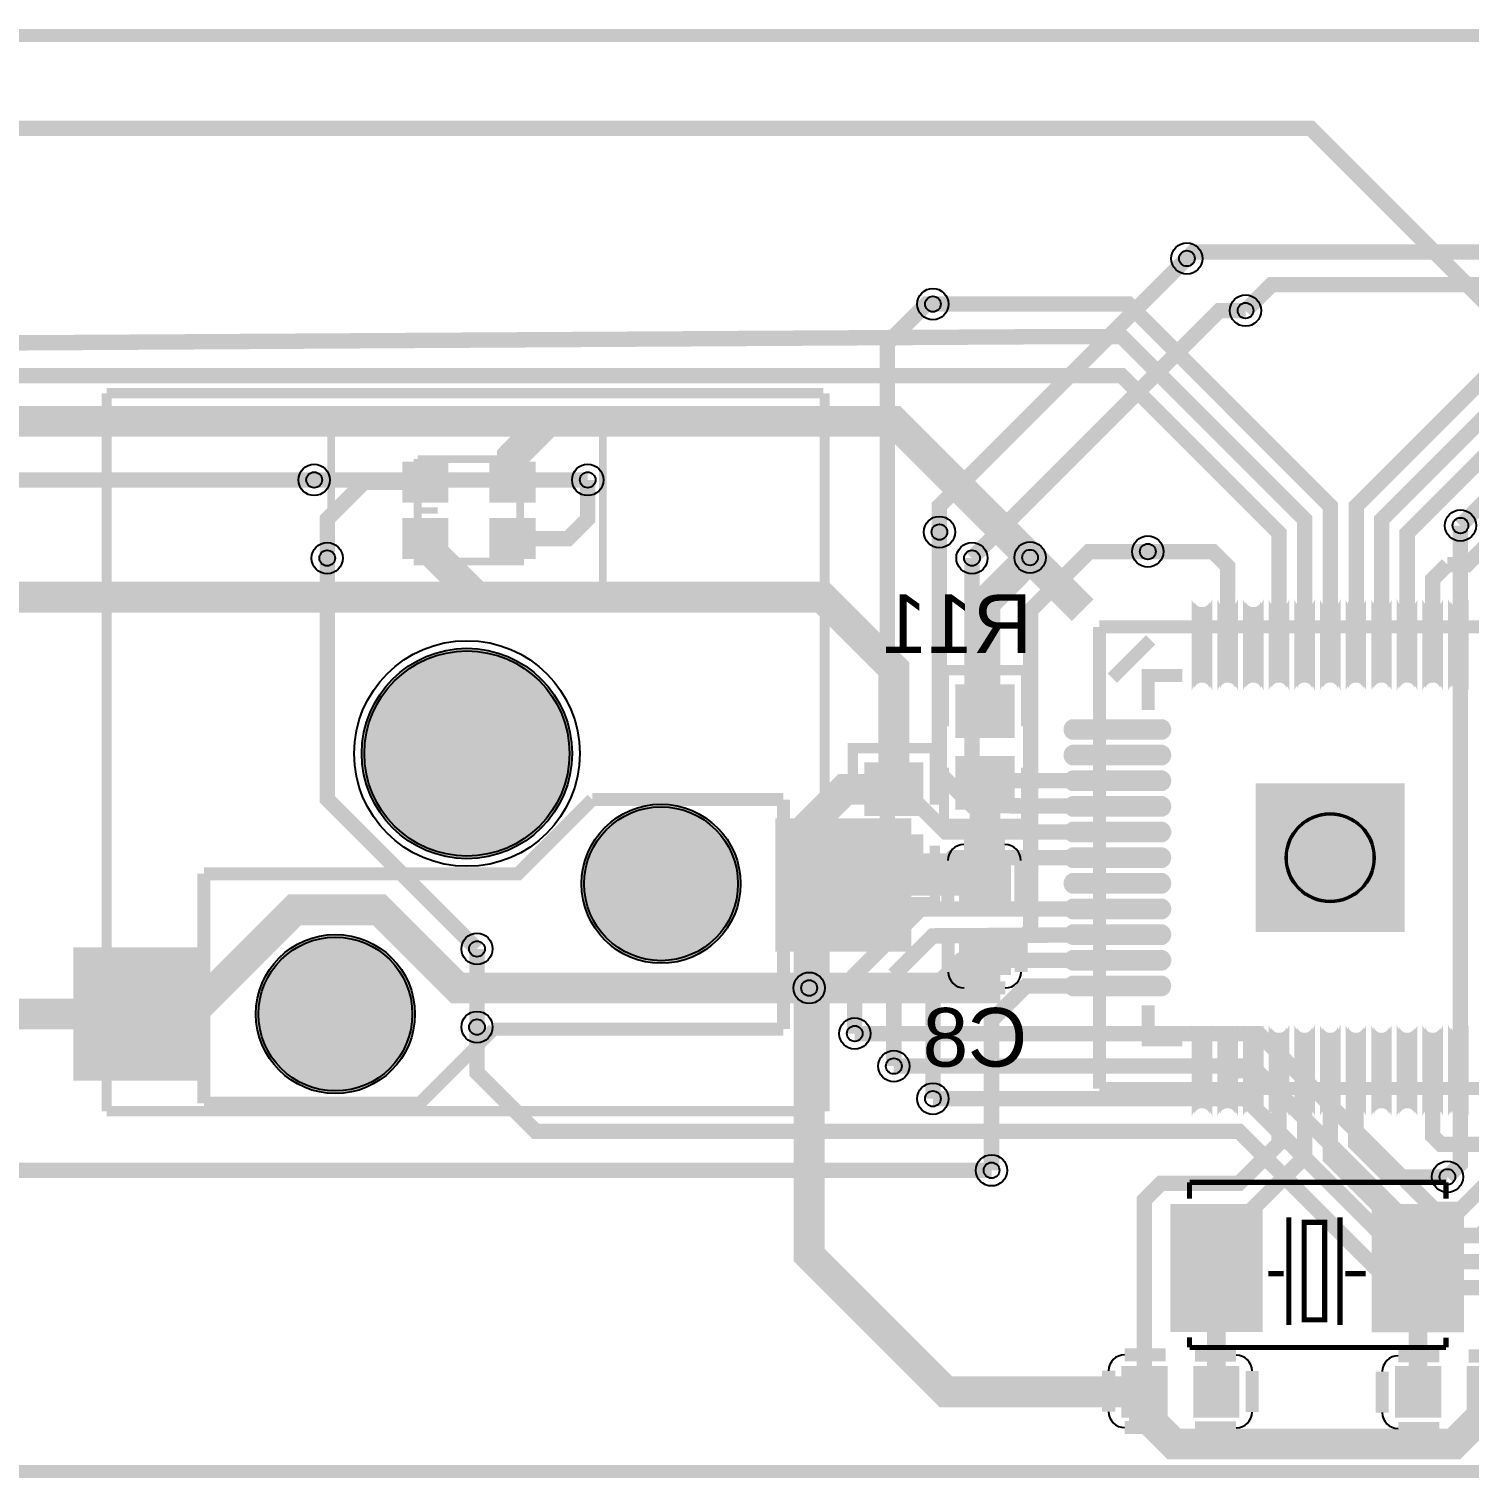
# Model space of a CAD drawing. Header units: millimetres. Extents: x -92 to 92, y -14 to 15.
# Drawn here: x -41.88 to -13.8, y -14.13 to 14.13 of the extents above; entities that cross this region are included whole.
import ezdxf

# ---------------------------------------------------------------- set-up
doc = ezdxf.new("R2010")
doc.units = ezdxf.units.MM
for name, color, linetype, true_color in [('BoardOutLine', 7, 'Continuous', 0xff00ff), ('BottomLayer', 7, 'Continuous', 0x0000ff), ('BottomPasteMaskLayer', 7, 'Continuous', 0x800000), ('BottomSilkLayer', 7, 'Continuous', 0x66cc33), ('BottomSolderMaskLayer', 7, 'Continuous', 0xaa00ff), ('Hole', 7, 'Continuous', 0x222222), ('Multi-Layer', 7, 'Continuous', 0xc0c0c0), ('TopLayer', 7, 'Continuous', 0xff0000), ('TopPasteMaskLayer', 7, 'Continuous', 0x808080), ('TopSilkLayer', 7, 'Continuous', 0xffcc00), ('TopSolderMaskLayer', 7, 'Continuous', 0x800080)]:
    doc.layers.add(name, color=color, linetype=linetype, true_color=true_color)
doc.styles.get("Standard").update_dxf_attribs({"font": 'arial.ttf'})

msp = doc.modelspace()

# ---------------------------------------------------------------- hatches: boundary and pattern name
at = {"layer": 'BottomLayer'}
for points in [[(-22.691, 0.327), (-22.691, 1.327), (-23.791, 1.327), (-23.791, 0.327)], [(-22.691, -1.073), (-22.691, -0.073), (-23.791, -0.073), (-23.791, -1.073)], [(-27.277, -1.316), (-24.727, -1.316), (-24.727, -3.815), (-27.277, -3.815)], [(-23.691, -2.075), (-23.691, -2.875), (-22.791, -2.875), (-22.791, -2.075)], [(-23.691, -3.475), (-23.691, -4.275), (-22.791, -4.275), (-22.791, -3.475)], [(-40.967, -3.83), (-38.417, -3.83), (-38.417, -6.33), (-40.967, -6.33)]]:
    msp.add_hatch(color=256, dxfattribs=at).paths.add_polyline_path(points)
at = {"layer": 'BottomPasteMaskLayer'}
for points in [[(-22.691, 0.327), (-22.691, 1.327), (-23.791, 1.327), (-23.791, 0.327)], [(-22.691, -1.073), (-22.691, -0.073), (-23.791, -0.073), (-23.791, -1.073)], [(-27.277, -1.316), (-24.727, -1.316), (-24.727, -3.815), (-27.277, -3.815)], [(-23.691, -2.075), (-23.691, -2.875), (-22.791, -2.875), (-22.791, -2.075)], [(-23.691, -3.475), (-23.691, -4.275), (-22.791, -4.275), (-22.791, -3.475)], [(-40.967, -3.83), (-38.417, -3.83), (-38.417, -6.33), (-40.967, -6.33)]]:
    msp.add_hatch(color=256, dxfattribs=at).paths.add_polyline_path(points)
at = {"layer": 'BottomSolderMaskLayer'}
for points in [[(-35.394, 0, 1), (-31.292, 0, 1)], [(-22.663, 0.304), (-22.663, 1.35), (-23.819, 1.35), (-23.819, 0.304)], [(-22.663, -1.096), (-22.663, -0.05), (-23.819, -0.05), (-23.819, -1.096)], [(-17.961, -0.581), (-15.059, -0.581), (-15.059, -3.483), (-17.961, -3.483)], [(-31.109, -2.54, 1), (-28.007, -2.54, 1)], [(-27.328, -1.265), (-24.676, -1.265), (-24.676, -3.866), (-27.328, -3.866)], [(-23.748, -2.03), (-23.748, -2.92), (-22.734, -2.92), (-22.734, -2.03)], [(-37.459, -5.08, 1), (-34.357, -5.08, 1)], [(-23.748, -3.43), (-23.748, -4.32), (-22.734, -4.32), (-22.734, -3.43)], [(-41.018, -3.78), (-38.366, -3.78), (-38.366, -6.381), (-41.018, -6.381)]]:
    msp.add_hatch(color=256, dxfattribs=at).paths.add_polyline_path(points)
at = {"layer": 'Multi-Layer'}
for points in [[(-35.343, 0, 1), (-31.343, 0, 1)], [(-17.91, -0.632), (-15.11, -0.632), (-15.11, -3.432), (-17.91, -3.432)], [(-31.058, -2.54, 1), (-28.058, -2.54, 1)], [(-37.408, -5.08, 1), (-34.408, -5.08, 1)]]:
    msp.add_hatch(color=256, dxfattribs=at).paths.add_polyline_path(points)
at = {"layer": 'TopLayer'}
for points in [[(-34.554, 5.641), (-33.754, 5.641), (-33.754, 4.941), (-34.554, 4.941)], [(-32.854, 5.641), (-32.054, 5.641), (-32.054, 4.941), (-32.854, 4.941)], [(-34.554, 4.541), (-33.754, 4.541), (-33.754, 3.841), (-34.554, 3.841)], [(-32.854, 4.541), (-32.054, 4.541), (-32.054, 3.841), (-32.854, 3.841)], [(-18.86, 2.968, -0.785398), (-19.16, 2.968), (-19.16, 1.268, -0.785398), (-18.86, 1.268)], [(-18.36, 2.968, -0.785398), (-18.66, 2.968), (-18.66, 1.268, -0.785398), (-18.36, 1.268)], [(-17.86, 2.968, -0.785398), (-18.16, 2.968), (-18.16, 1.268, -0.785398), (-17.86, 1.268)], [(-17.36, 2.968, -0.785398), (-17.66, 2.968), (-17.66, 1.268, -0.785398), (-17.36, 1.268)], [(-16.86, 2.968, -0.785398), (-17.16, 2.968), (-17.16, 1.268, -0.785398), (-16.86, 1.268)], [(-16.36, 2.968, -0.785398), (-16.66, 2.968), (-16.66, 1.268, -0.785398), (-16.36, 1.268)], [(-15.86, 2.968, -0.785398), (-16.16, 2.968), (-16.16, 1.268, -0.785398), (-15.86, 1.268)], [(-15.36, 2.968, -0.785398), (-15.66, 2.968), (-15.66, 1.268, -0.785398), (-15.36, 1.268)], [(-14.86, 2.968, -0.785398), (-15.16, 2.968), (-15.16, 1.268, -0.785398), (-14.86, 1.268)], [(-14.36, 2.968, -0.785398), (-14.66, 2.968), (-14.66, 1.268, -0.785398), (-14.36, 1.268)], [(-13.86, 2.968, -0.785398), (-14.16, 2.968), (-14.16, 1.268, -0.785398), (-13.86, 1.268)], [(-21.51, 0.318, -0.785398), (-21.51, 0.618), (-19.81, 0.618, -0.785398), (-19.81, 0.318)], [(-21.51, -0.182, -0.785398), (-21.51, 0.118), (-19.81, 0.118, -0.785398), (-19.81, -0.182)], [(-24.469, -0.197), (-24.469, -1.197), (-25.569, -1.197), (-25.569, -0.197)], [(-21.51, -0.682, -0.785398), (-21.51, -0.382), (-19.81, -0.382, -0.785398), (-19.81, -0.682)], [(-21.51, -1.182, -0.785398), (-21.51, -0.882), (-19.81, -0.882, -0.785398), (-19.81, -1.182)], [(-21.51, -1.682, -0.785398), (-21.51, -1.382), (-19.81, -1.382, -0.785398), (-19.81, -1.682)], [(-24.469, -1.597), (-24.469, -2.597), (-25.569, -2.597), (-25.569, -1.597)], [(-21.51, -2.182, -0.785398), (-21.51, -1.882), (-19.81, -1.882, -0.785398), (-19.81, -2.182)], [(-21.51, -2.682, -0.785398), (-21.51, -2.382), (-19.81, -2.382, -0.785398), (-19.81, -2.682)], [(-21.51, -3.182, -0.785398), (-21.51, -2.882), (-19.81, -2.882, -0.785398), (-19.81, -3.182)], [(-21.51, -3.682, -0.785398), (-21.51, -3.382), (-19.81, -3.382, -0.785398), (-19.81, -3.682)], [(-21.51, -4.182, -0.785398), (-21.51, -3.882), (-19.81, -3.882, -0.785398), (-19.81, -4.182)], [(-21.51, -4.682, -0.785398), (-21.51, -4.382), (-19.81, -4.382, -0.785398), (-19.81, -4.682)], [(-18.86, -5.332, -0.785398), (-19.16, -5.332), (-19.16, -7.032, -0.785398), (-18.86, -7.032)], [(-18.36, -5.332, -0.785398), (-18.66, -5.332), (-18.66, -7.032, -0.785398), (-18.36, -7.032)], [(-17.86, -5.332, -0.785398), (-18.16, -5.332), (-18.16, -7.032, -0.785398), (-17.86, -7.032)], [(-17.36, -5.332, -0.785398), (-17.66, -5.332), (-17.66, -7.032, -0.785398), (-17.36, -7.032)], [(-16.86, -5.332, -0.785398), (-17.16, -5.332), (-17.16, -7.032, -0.785398), (-16.86, -7.032)], [(-16.36, -5.332, -0.785398), (-16.66, -5.332), (-16.66, -7.032, -0.785398), (-16.36, -7.032)], [(-15.86, -5.332, -0.785398), (-16.16, -5.332), (-16.16, -7.032, -0.785398), (-15.86, -7.032)], [(-15.36, -5.332, -0.785398), (-15.66, -5.332), (-15.66, -7.032, -0.785398), (-15.36, -7.032)], [(-14.86, -5.332, -0.785398), (-15.16, -5.332), (-15.16, -7.032, -0.785398), (-14.86, -7.032)], [(-14.36, -5.332, -0.785398), (-14.66, -5.332), (-14.66, -7.032, -0.785398), (-14.36, -7.032)], [(-13.86, -5.332, -0.785398), (-14.16, -5.332), (-14.16, -7.032, -0.785398), (-13.86, -7.032)], [(-17.875, -11.232), (-19.574, -11.232), (-19.574, -8.833), (-17.875, -8.833)], [(-13.954, -11.233), (-15.654, -11.233), (-15.654, -8.834), (-13.954, -8.834)], [(-20.531, -11.996), (-19.731, -11.996), (-19.731, -12.896), (-20.531, -12.896)], [(-19.131, -11.996), (-18.331, -11.996), (-18.331, -12.896), (-19.131, -12.896)], [(-14.397, -12.896), (-15.197, -12.896), (-15.197, -11.996), (-14.397, -11.996)]]:
    msp.add_hatch(color=256, dxfattribs=at).paths.add_polyline_path(points)
at = {"layer": 'TopPasteMaskLayer'}
for points in [[(-34.554, 5.641), (-33.754, 5.641), (-33.754, 4.941), (-34.554, 4.941)], [(-32.854, 5.641), (-32.054, 5.641), (-32.054, 4.941), (-32.854, 4.941)], [(-34.554, 4.541), (-33.754, 4.541), (-33.754, 3.841), (-34.554, 3.841)], [(-32.854, 4.541), (-32.054, 4.541), (-32.054, 3.841), (-32.854, 3.841)], [(-18.86, 2.968, -0.785398), (-19.16, 2.968), (-19.16, 1.268, -0.785398), (-18.86, 1.268)], [(-18.36, 2.968, -0.785398), (-18.66, 2.968), (-18.66, 1.268, -0.785398), (-18.36, 1.268)], [(-17.86, 2.968, -0.785398), (-18.16, 2.968), (-18.16, 1.268, -0.785398), (-17.86, 1.268)], [(-17.36, 2.968, -0.785398), (-17.66, 2.968), (-17.66, 1.268, -0.785398), (-17.36, 1.268)], [(-16.86, 2.968, -0.785398), (-17.16, 2.968), (-17.16, 1.268, -0.785398), (-16.86, 1.268)], [(-16.36, 2.968, -0.785398), (-16.66, 2.968), (-16.66, 1.268, -0.785398), (-16.36, 1.268)], [(-15.86, 2.968, -0.785398), (-16.16, 2.968), (-16.16, 1.268, -0.785398), (-15.86, 1.268)], [(-15.36, 2.968, -0.785398), (-15.66, 2.968), (-15.66, 1.268, -0.785398), (-15.36, 1.268)], [(-14.86, 2.968, -0.785398), (-15.16, 2.968), (-15.16, 1.268, -0.785398), (-14.86, 1.268)], [(-14.36, 2.968, -0.785398), (-14.66, 2.968), (-14.66, 1.268, -0.785398), (-14.36, 1.268)], [(-13.86, 2.968, -0.785398), (-14.16, 2.968), (-14.16, 1.268, -0.785398), (-13.86, 1.268)], [(-21.51, 0.318, -0.785398), (-21.51, 0.618), (-19.81, 0.618, -0.785398), (-19.81, 0.318)], [(-21.51, -0.182, -0.785398), (-21.51, 0.118), (-19.81, 0.118, -0.785398), (-19.81, -0.182)], [(-24.469, -0.197), (-24.469, -1.197), (-25.569, -1.197), (-25.569, -0.197)], [(-21.51, -0.682, -0.785398), (-21.51, -0.382), (-19.81, -0.382, -0.785398), (-19.81, -0.682)], [(-21.51, -1.182, -0.785398), (-21.51, -0.882), (-19.81, -0.882, -0.785398), (-19.81, -1.182)], [(-21.51, -1.682, -0.785398), (-21.51, -1.382), (-19.81, -1.382, -0.785398), (-19.81, -1.682)], [(-24.469, -1.597), (-24.469, -2.597), (-25.569, -2.597), (-25.569, -1.597)], [(-21.51, -2.182, -0.785398), (-21.51, -1.882), (-19.81, -1.882, -0.785398), (-19.81, -2.182)], [(-21.51, -2.682, -0.785398), (-21.51, -2.382), (-19.81, -2.382, -0.785398), (-19.81, -2.682)], [(-21.51, -3.182, -0.785398), (-21.51, -2.882), (-19.81, -2.882, -0.785398), (-19.81, -3.182)], [(-21.51, -3.682, -0.785398), (-21.51, -3.382), (-19.81, -3.382, -0.785398), (-19.81, -3.682)], [(-21.51, -4.182, -0.785398), (-21.51, -3.882), (-19.81, -3.882, -0.785398), (-19.81, -4.182)], [(-21.51, -4.682, -0.785398), (-21.51, -4.382), (-19.81, -4.382, -0.785398), (-19.81, -4.682)], [(-18.86, -5.332, -0.785398), (-19.16, -5.332), (-19.16, -7.032, -0.785398), (-18.86, -7.032)], [(-18.36, -5.332, -0.785398), (-18.66, -5.332), (-18.66, -7.032, -0.785398), (-18.36, -7.032)], [(-17.86, -5.332, -0.785398), (-18.16, -5.332), (-18.16, -7.032, -0.785398), (-17.86, -7.032)], [(-17.36, -5.332, -0.785398), (-17.66, -5.332), (-17.66, -7.032, -0.785398), (-17.36, -7.032)], [(-16.86, -5.332, -0.785398), (-17.16, -5.332), (-17.16, -7.032, -0.785398), (-16.86, -7.032)], [(-16.36, -5.332, -0.785398), (-16.66, -5.332), (-16.66, -7.032, -0.785398), (-16.36, -7.032)], [(-15.86, -5.332, -0.785398), (-16.16, -5.332), (-16.16, -7.032, -0.785398), (-15.86, -7.032)], [(-15.36, -5.332, -0.785398), (-15.66, -5.332), (-15.66, -7.032, -0.785398), (-15.36, -7.032)], [(-14.86, -5.332, -0.785398), (-15.16, -5.332), (-15.16, -7.032, -0.785398), (-14.86, -7.032)], [(-14.36, -5.332, -0.785398), (-14.66, -5.332), (-14.66, -7.032, -0.785398), (-14.36, -7.032)], [(-13.86, -5.332, -0.785398), (-14.16, -5.332), (-14.16, -7.032, -0.785398), (-13.86, -7.032)], [(-17.875, -11.232), (-19.574, -11.232), (-19.574, -8.833), (-17.875, -8.833)], [(-13.954, -11.233), (-15.654, -11.233), (-15.654, -8.834), (-13.954, -8.834)], [(-20.531, -11.996), (-19.731, -11.996), (-19.731, -12.896), (-20.531, -12.896)], [(-19.131, -11.996), (-18.331, -11.996), (-18.331, -12.896), (-19.131, -12.896)], [(-14.397, -12.896), (-15.197, -12.896), (-15.197, -11.996), (-14.397, -11.996)]]:
    msp.add_hatch(color=256, dxfattribs=at).paths.add_polyline_path(points)
at = {"layer": 'TopSilkLayer'}
msp.add_hatch(color=256, dxfattribs=at).paths.add_polyline_path([(-33.913, 4.802), (-33.913, 4.675), (-34.366, 4.675), (-34.366, 4.802), (-33.913, 4.802)])
at = {"layer": 'TopSolderMaskLayer'}
for points in [[(-34.605, 5.692), (-33.704, 5.692), (-33.704, 4.89), (-34.605, 4.89)], [(-32.905, 5.692), (-32.004, 5.692), (-32.004, 4.89), (-32.905, 4.89)], [(-34.605, 4.592), (-33.704, 4.592), (-33.704, 3.79), (-34.605, 3.79)], [(-32.905, 4.592), (-32.003, 4.592), (-32.003, 3.79), (-32.905, 3.79)], [(-18.809, 3.011, -0.785398), (-19.211, 3.011), (-19.211, 1.225, -0.785398), (-18.809, 1.225)], [(-18.309, 3.011, -0.785398), (-18.711, 3.011), (-18.711, 1.225, -0.785398), (-18.309, 1.225)], [(-17.809, 3.011, -0.785398), (-18.211, 3.011), (-18.211, 1.225, -0.785398), (-17.809, 1.225)], [(-17.309, 3.011, -0.785398), (-17.711, 3.011), (-17.711, 1.225, -0.785398), (-17.309, 1.225)], [(-16.809, 3.011, -0.785398), (-17.211, 3.011), (-17.211, 1.225, -0.785398), (-16.809, 1.225)], [(-16.309, 3.011, -0.785398), (-16.711, 3.011), (-16.711, 1.225, -0.785398), (-16.309, 1.225)], [(-15.809, 3.011, -0.785398), (-16.211, 3.011), (-16.211, 1.225, -0.785398), (-15.809, 1.225)], [(-15.309, 3.011, -0.785398), (-15.711, 3.011), (-15.711, 1.225, -0.785398), (-15.309, 1.225)], [(-14.809, 3.011, -0.785398), (-15.211, 3.011), (-15.211, 1.225, -0.785398), (-14.809, 1.225)], [(-14.309, 3.011, -0.785398), (-14.711, 3.011), (-14.711, 1.225, -0.785398), (-14.309, 1.225)], [(-13.809, 3.011, -0.785398), (-14.211, 3.011), (-14.211, 1.225, -0.785398), (-13.809, 1.225)], [(-35.394, 0, 1), (-31.292, 0, 1)], [(-21.553, 0.267, -0.785398), (-21.553, 0.669), (-19.767, 0.669, -0.785398), (-19.767, 0.267)], [(-21.553, -0.233, -0.785398), (-21.553, 0.169), (-19.767, 0.169, -0.785398), (-19.767, -0.233)], [(-24.441, -0.174), (-24.441, -1.22), (-25.597, -1.22), (-25.597, -0.174)], [(-21.553, -0.733, -0.785398), (-21.553, -0.331), (-19.767, -0.331, -0.785398), (-19.767, -0.733)], [(-21.553, -1.233, -0.785398), (-21.553, -0.831), (-19.767, -0.831, -0.785398), (-19.767, -1.233)], [(-17.961, -0.581), (-15.059, -0.581), (-15.059, -3.483), (-17.961, -3.483)], [(-31.109, -2.54, 1), (-28.007, -2.54, 1)], [(-21.553, -1.733, -0.785398), (-21.553, -1.331), (-19.767, -1.331, -0.785398), (-19.767, -1.733)], [(-24.441, -1.574), (-24.441, -2.62), (-25.597, -2.62), (-25.597, -1.574)], [(-21.553, -2.233, -0.785398), (-21.553, -1.831), (-19.767, -1.831, -0.785398), (-19.767, -2.233)], [(-21.553, -2.733, -0.785398), (-21.553, -2.331), (-19.767, -2.331, -0.785398), (-19.767, -2.733)], [(-21.553, -3.233, -0.785398), (-21.553, -2.831), (-19.767, -2.831, -0.785398), (-19.767, -3.233)], [(-21.553, -3.733, -0.785398), (-21.553, -3.331), (-19.767, -3.331, -0.785398), (-19.767, -3.733)], [(-37.459, -5.08, 1), (-34.357, -5.08, 1)], [(-21.553, -4.233, -0.785398), (-21.553, -3.831), (-19.767, -3.831, -0.785398), (-19.767, -4.233)], [(-21.553, -4.733, -0.785398), (-21.553, -4.331), (-19.767, -4.331, -0.785398), (-19.767, -4.733)], [(-18.809, -5.289, -0.785398), (-19.211, -5.289), (-19.211, -7.075, -0.785398), (-18.809, -7.075)], [(-18.309, -5.289, -0.785398), (-18.711, -5.289), (-18.711, -7.075, -0.785398), (-18.309, -7.075)], [(-17.809, -5.289, -0.785398), (-18.211, -5.289), (-18.211, -7.075, -0.785398), (-17.809, -7.075)], [(-17.309, -5.289, -0.785398), (-17.711, -5.289), (-17.711, -7.075, -0.785398), (-17.309, -7.075)], [(-16.809, -5.289, -0.785398), (-17.211, -5.289), (-17.211, -7.075, -0.785398), (-16.809, -7.075)], [(-16.309, -5.289, -0.785398), (-16.711, -5.289), (-16.711, -7.075, -0.785398), (-16.309, -7.075)], [(-15.809, -5.289, -0.785398), (-16.211, -5.289), (-16.211, -7.075, -0.785398), (-15.809, -7.075)], [(-15.309, -5.289, -0.785398), (-15.711, -5.289), (-15.711, -7.075, -0.785398), (-15.309, -7.075)], [(-14.809, -5.289, -0.785398), (-15.211, -5.289), (-15.211, -7.075, -0.785398), (-14.809, -7.075)], [(-14.309, -5.289, -0.785398), (-14.711, -5.289), (-14.711, -7.075, -0.785398), (-14.309, -7.075)], [(-13.809, -5.289, -0.785398), (-14.211, -5.289), (-14.211, -7.075, -0.785398), (-13.809, -7.075)], [(-17.824, -11.283), (-19.625, -11.283), (-19.625, -8.782), (-17.824, -8.782)], [(-13.903, -11.284), (-15.704, -11.284), (-15.704, -8.783), (-13.903, -8.783)], [(-20.582, -11.945), (-19.68, -11.945), (-19.68, -12.947), (-20.582, -12.947)], [(-19.182, -11.945), (-18.28, -11.945), (-18.28, -12.947), (-19.182, -12.947)], [(-14.346, -12.947), (-15.248, -12.947), (-15.248, -11.945), (-14.346, -11.945)], [(-12.946, -12.947), (-13.848, -12.947), (-13.848, -11.945), (-12.946, -11.945)]]:
    msp.add_hatch(color=256, dxfattribs=at).paths.add_polyline_path(points)

# ---------------------------------------------------------------- linework, layer by layer
at = {"layer": 'BoardOutLine', "const_width": 0.254}
msp.add_lwpolyline([(-92, 14), (92, 14), (92, -14), (-92, -14), (-92, 14)], close=True, dxfattribs=at)
at = {"layer": 'BottomLayer'}
for points, const_width in [([(-56.515, 12.192), (-16.891, 12.192), (-12.573, 7.874), (-12.573, 0.635), (-10.922, -1.016)], 0.3), ([(-24.13, 4.318), (-24.13, 4.826), (-19.304, 9.652)], 0.3), ([(-24.892, -3.302), (-25.146, -3.048), (-25.146, 8.001), (-24.384, 8.763), (-24.257, 8.763)], 0.3), ([(-18.161, 8.636), (-18.669, 8.636), (-23.495, 3.81)], 0.3), ([(-72.898, 5.334), (-72.898, 3.81), (-74.041, 2.667), (-84.582, 2.667), (-85.852, 1.397), (-85.852, -6.477), (-84.201, -8.128), (-23.114, -8.128)], 0.3), ([(-36.322, 5.334), (-30.988, 5.334)], 0.3), ([(35.941, 5.334), (28.194, 5.334), (22.86, 0), (22.86, -4.826), (19.685, -8.001), (-5.715, -8.001), (-7.239, -6.477), (-9.144, -6.477), (-13.081, -10.414), (-15.24, -10.414), (-18.288, -7.366), (-32.004, -7.366), (-33.147, -6.223), (-33.147, -5.334)], 0.3), ([(-13.97, 4.445), (-13.97, -8.001), (-14.224, -8.255)], 0.3), ([(-36.068, 3.81), (-36.068, -0.889), (-33.147, -3.81)], 0.3), ([(-23.241, 0.827), (-23.241, 2.943), (-22.363, 3.821)], 0.6), ([(-20.066, 3.937), (-21.209, 3.937), (-22.352, 2.794), (-22.352, -3.429), (-22.798, -3.875), (-23.241, -3.875)], 0.3), ([(-25.781, -5.461), (-17.907, -5.461), (-14.478, -8.89), (-13.97, -8.89), (-13.208, -8.128), (-13.208, -4.191), (-10.287, -1.27), (-10.287, 1.778), (-9.586, 2.479), (-9.398, 2.479)], 0.3), ([(-23.241, -0.573), (-23.241, -2.475)], 0.6), ([(-25.019, -6.096), (-18.034, -6.096), (-14.732, -9.398), (-13.589, -9.398), (-12.573, -8.382), (-12.573, -4.445), (-9.906, -1.778)], 0.3), ([(-26.002, -2.566), (-25.911, -2.475), (-23.241, -2.475)], 0.6), ([(-24.257, -6.731), (-18.161, -6.731), (-14.986, -9.906), (-13.335, -9.906), (-11.938, -8.509), (-11.938, -4.953), (-9.398, -2.413)], 0.3), ([(-39.693, -5.08), (-38.735, -5.08), (-36.703, -3.048), (-35.052, -3.048), (-33.528, -4.572), (-23.241, -4.572), (-23.241, -3.876)], 0.6), ([(-45.212, -4.002), (-44.134, -5.08), (-39.692, -5.08)], 0.6)]:
    msp.add_lwpolyline(points, dxfattribs=dict(at, const_width=const_width))
at = {"layer": 'BottomSilkLayer'}
for points, const_width in [([(-22.441, 0.527), (-22.441, 1.627), (-24.041, 1.627), (-24.041, 0.527)], 0.2), ([(-22.441, -0.273), (-22.441, -1.373), (-23.441, -1.373), (-24.041, -1.373), (-24.041, -0.273)], 0.2), ([(-32.471, -2.344), (-32.345, -2.344), (-30.899, -0.898)], 0.254), ([(-27.171, -0.898), (-30.899, -0.898)], 0.254), ([(-27.171, -0.898), (-27.171, -5.375)], 0.254), ([(-23.653, -1.777), (-22.853, -1.777)], 0.254), ([(-23.963, -2.886), (-23.963, -2.086)], 0.254), ([(-22.543, -2.886), (-22.543, -2.086)], 0.254), ([(-38.471, -2.344), (-32.471, -2.344)], 0.254), ([(-38.471, -6.821), (-38.471, -2.344)], 0.254), ([(-23.957, -3.462), (-23.957, -4.262)], 0.254), ([(-22.537, -3.462), (-22.537, -4.262)], 0.254), ([(-23.647, -4.572), (-22.847, -4.572)], 0.254), ([(-34.471, -6.821), (-34.267, -6.821), (-32.821, -5.375)], 0.254), ([(-27.171, -5.375), (-32.821, -5.375)], 0.254), ([(-38.471, -6.821), (-34.471, -6.821)], 0.254)]:
    msp.add_lwpolyline(points, dxfattribs=dict(at, const_width=const_width))
for centre, start, end in [((-23.653, -2.086), 90, 180), ((-22.853, -2.086), 0, 90), ((-23.647, -4.262), 180, 270), ((-22.847, -4.262), 270, 360)]:
    msp.add_arc(centre, 0.31, start, end, dxfattribs=at)
at = {"layer": 'BottomSolderMaskLayer'}
for centre, radius in [((-33.343, 0), 2.051), ((-33.343, 0), 2.051), ((-29.558, -2.54), 1.551), ((-29.558, -2.54), 1.551), ((-16.51, -2.032), 0.871), ((-35.908, -5.08), 1.551), ((-35.908, -5.08), 1.551)]:
    msp.add_circle(centre, radius, dxfattribs=at)
at = {"layer": 'Hole'}
for centre in [(-19.304, 9.652), (-24.257, 8.763), (-18.161, 8.636), (-36.322, 5.334), (-30.988, 5.334), (-13.97, 4.445), (-24.13, 4.318), (-36.068, 3.81), (-23.495, 3.81), (-22.363, 3.821), (-20.066, 3.937), (-33.147, -3.81), (-26.67, -4.572), (-33.147, -5.334), (-25.781, -5.461), (-25.019, -6.096), (-24.257, -6.731), (-23.114, -8.128), (-14.224, -8.255)]:
    msp.add_circle(centre, 0.153, dxfattribs=at)
at = {"layer": 'Multi-Layer'}
for centre, radius in [((-19.304, 9.652), 0.305), ((-24.257, 8.763), 0.305), ((-18.161, 8.636), 0.305), ((-36.322, 5.334), 0.305), ((-30.988, 5.334), 0.305), ((-24.13, 4.318), 0.305), ((-13.97, 4.445), 0.305), ((-20.066, 3.937), 0.305), ((-36.068, 3.81), 0.305), ((-23.495, 3.81), 0.305), ((-22.363, 3.821), 0.305), ((-33.343, 0), 2), ((-33.343, 0), 2), ((-29.558, -2.54), 1.5), ((-29.558, -2.54), 1.5), ((-16.51, -2.032), 0.841), ((-35.908, -5.08), 1.5), ((-35.908, -5.08), 1.5), ((-33.147, -3.81), 0.305), ((-26.67, -4.572), 0.305), ((-33.147, -5.334), 0.305), ((-25.781, -5.461), 0.305), ((-25.019, -6.096), 0.305), ((-24.257, -6.731), 0.305), ((-23.114, -8.128), 0.305), ((-14.224, -8.255), 0.305)]:
    msp.add_circle(centre, radius, dxfattribs=at)
at = {"layer": 'TopLayer'}
for points, const_width in [([(-15.009, 2.118), (-15.009, 4.295), (-10.541, 8.763), (-8.763, 8.763), (-7.239, 10.287), (-2.921, 10.287), (-1.397, 11.811), (1.778, 11.811)], 0.3), ([(14.272, 10.152), (12.581, 10.152), (12.065, 10.668), (12.065, 11.557), (11.684, 11.938), (8.382, 11.938), (7.239, 10.795), (2.032, 10.795), (1.524, 11.303), (-1.143, 11.303), (-2.667, 9.779), (-6.985, 9.779), (-8.509, 8.255), (-10.16, 8.255), (-13.97, 4.445)], 0.3), ([(-16.002, 2.118), (-16.002, 4.826), (-11.049, 9.779), (-9.398, 9.779), (-7.874, 11.303)], 0.3), ([(-15.509, 2.118), (-15.509, 4.557), (-10.795, 9.271), (-9.017, 9.271), (-7.493, 10.795)], 0.3), ([(-19.304, 9.652), (-19.177, 9.779), (-12.065, 9.779)], 0.3), ([(-18.161, 8.636), (-17.653, 9.144), (-12.7, 9.144)], 0.3), ([(-16.51, 2.118), (-16.51, 4.826), (-20.447, 8.763), (-24.257, 8.763)], 0.3), ([(-21.971, 8.128), (-43.053, 8.001)], 0.3), ([(-17.01, 2.118), (-17.01, 4.564), (-20.574, 8.128), (-22.113, 8.128)], 0.3), ([(-69.088, 7.366), (-20.574, 7.366), (-17.511, 4.303), (-17.511, 2.118)], 0.3), ([(-14.224, 3.683), (-13.843, 3.683), (-10.602, 6.924)], 0.3), ([(-76.454, 5.291), (-76.454, 5.715), (-75.692, 6.477), (-28.194, 6.477)], 0.6), ([(-32.454, 5.291), (-32.454, 5.79), (-31.767, 6.477)], 0.6), ([(-28.194, 6.477), (-25.019, 6.477), (-22.363, 3.821)], 0.6), ([(-53.34, 5.334), (-36.322, 5.334)], 0.3), ([(-34.155, 5.291), (-35.349, 5.291), (-36.068, 4.572), (-36.068, 3.81)], 0.3), ([(-32.454, 4.191), (-31.369, 4.191), (-30.988, 4.572), (-30.988, 5.334)], 0.3), ([(-33.147, 3.048), (-54.991, 3.048), (-56.154, 4.191)], 0.6), ([(-34.154, 4.191), (-34.154, 4.055), (-33.147, 3.048), (-26.416, 3.048), (-25.019, 1.651), (-25.019, -0.697)], 0.6), ([(-20.66, -1.031), (-23.495, -1.016), (-24.13, -0.381), (-24.13, 4.318)], 0.3), ([(-20.66, -0.531), (-23.091, -0.531), (-23.495, -0.127), (-23.495, 3.81)], 0.3), ([(-22.363, 3.821), (-21.336, 2.794)], 0.6), ([(-18.509, 2.118), (-18.509, 3.65), (-18.796, 3.937), (-20.066, 3.937)], 0.3), ([(-14.51, 2.118), (-14.51, 3.397), (-14.224, 3.683)], 0.3), ([(-14.511, 2.118), (-14.511, 3.015)], 0.3), ([(-25.019, -0.697), (-25.97, -0.697), (-26.67, -1.397), (-26.67, -4.572)], 0.6), ([(-20.66, -1.532), (-24.003, -1.532), (-24.838, -0.697), (-25.019, -0.697)], 0.3), ([(-20.66, -2.032), (-23.876, -2.032), (-23.941, -2.097), (-25.019, -2.097)], 0.3), ([(-20.66, -3.032), (-24.495, -3.032), (-25.4, -3.937)], 0.3), ([(-20.66, -3.533), (-24.257, -3.556), (-25.019, -4.318)], 0.3), ([(-33.147, -3.81), (-33.147, -5.334)], 0.3), ([(-25.4, -3.937), (-25.781, -4.318), (-25.781, -5.461)], 0.3), ([(-20.66, -4.032), (-23.717, -4.032), (-24.257, -4.572), (-24.257, -6.731)], 0.3), ([(-25.019, -4.318), (-25.019, -6.096)], 0.3), ([(-20.131, -12.446), (-24.003, -12.446), (-26.67, -9.779), (-26.67, -4.572)], 0.6), ([(-20.66, -4.532), (-22.439, -4.532), (-23.114, -5.207), (-23.114, -8.128)], 0.3), ([(-17.511, -6.182), (-17.511, -7.605), (-18.288, -8.382), (-19.812, -8.382), (-20.132, -8.702), (-20.132, -12.446)], 0.3), ([(-17.01, -6.182), (-17.01, -7.866), (-18.725, -9.581), (-18.725, -10.033)], 0.3), ([(-18.01, -6.182), (-18.51, -6.182)], 0.3), ([(-16.51, -6.182), (-16.51, -7.874), (-14.803, -9.581), (-14.803, -10.033)], 0.3), ([(-16.01, -6.182), (-16.01, -7.612), (-15.367, -8.255), (-14.224, -8.255)], 0.3), ([(-14.511, -6.182), (-14.511, -7.46), (-14.351, -7.62), (-12.319, -7.62), (-12.319, -7.62)], 0.3), ([(-18.731, -12.446), (-18.731, -10.039), (-18.725, -10.033)], 0.36), ([(-14.797, -12.446), (-14.797, -10.039), (-14.803, -10.033)], 0.36), ([(-20.132, -12.446), (-20.132, -12.888), (-19.558, -13.462), (-14.097, -13.462), (-13.396, -12.761), (-13.396, -12.446)], 0.6)]:
    msp.add_lwpolyline(points, dxfattribs=dict(at, const_width=const_width))
at = {"layer": 'TopSilkLayer'}
for points, const_width in [([(-26.393, 7.025), (-40.368, 7.025)], 0.2), ([(-40.368, 7.025), (-40.368, -6.975)], 0.2), ([(-26.367, -6.975), (-26.367, 7.025)], 0.2), ([(-34.304, 5.741), (-34.304, 3.741), (-32.304, 3.741), (-32.304, 5.741)], 0.15), ([(-32.304, 5.741), (-34.304, 5.741)], 0.15), ([(-12.01, 2.468), (-21.01, 2.468)], 0.254), ([(-21.01, 2.468), (-21.01, -6.532)], 0.254), ([(-20.76, 1.468), (-20.01, 2.218)], 0.254), ([(-19.391, 1.518), (-20.06, 1.518), (-20.06, 0.849)], 0.254), ([(-24.219, -0.997), (-24.219, 0.103), (-25.219, 0.103), (-25.819, 0.103), (-25.819, -0.997)], 0.2), ([(-24.219, -1.797), (-24.219, -2.897), (-25.819, -2.897), (-25.819, -1.797)], 0.2), ([(-19.391, -5.582), (-20.06, -5.582), (-20.06, -4.913)], 0.254), ([(-21.01, -6.532), (-12.01, -6.532)], 0.254), ([(-40.368, -6.975), (-26.367, -6.975)], 0.2), ([(-19.253, -8.678), (-19.253, -8.363)], 0.102), ([(-14.251, -8.363), (-19.25, -8.363)], 0.102), ([(-14.252, -8.679), (-14.252, -8.363)], 0.102), ([(-17.318, -11.142), (-17.318, -9.042)], 0.1), ([(-16.318, -11.142), (-16.318, -9.042)], 0.1), ([(-17.418, -10.142), (-17.718, -10.142)], 0.1), ([(-15.818, -10.142), (-16.218, -10.142)], 0.1), ([(-19.253, -11.582), (-19.253, -11.387)], 0.102), ([(-19.253, -11.582), (-14.252, -11.582)], 0.102), ([(-14.252, -11.582), (-14.252, -11.388)], 0.102), ([(-19.72, -11.724), (-20.52, -11.724)], 0.254), ([(-19.144, -11.73), (-18.344, -11.73)], 0.254), ([(-14.384, -11.742), (-15.184, -11.742)], 0.254), ([(-13.808, -11.748), (-13.008, -11.748)], 0.254), ([(-20.83, -12.034), (-20.83, -12.834)], 0.254), ([(-18.034, -12.04), (-18.034, -12.84)], 0.254), ([(-15.494, -12.852), (-15.494, -12.052)], 0.254), ([(-19.72, -13.144), (-20.52, -13.144)], 0.254), ([(-19.144, -13.15), (-18.344, -13.15)], 0.254), ([(-14.384, -13.162), (-15.184, -13.162)], 0.254), ([(-13.808, -13.168), (-13.008, -13.168)], 0.254)]:
    msp.add_lwpolyline(points, dxfattribs=dict(at, const_width=const_width))
for points, const_width in [([(-35.993, 6.324), (-30.693, 6.324), (-30.693, 3.074), (-35.993, 3.074), (-35.993, 6.324)], 0.15), ([(-16.618, -11.042), (-16.618, -9.142), (-17.018, -9.142), (-17.018, -11.042), (-16.618, -11.042)], 0.1)]:
    msp.add_lwpolyline(points, close=True, dxfattribs=dict(at, const_width=const_width))
msp.add_circle((-33.343, 0), 2.2, dxfattribs=at)
for centre, start, end in [((-20.52, -12.034), 90, 180), ((-18.344, -12.04), 360, 90), ((-15.184, -12.052), 90, 180), ((-20.52, -12.834), 180, 270), ((-18.344, -12.84), 270, 0), ((-15.184, -12.852), 180, 270)]:
    msp.add_arc(centre, 0.31, start, end, dxfattribs=at)
at = {"layer": 'TopSolderMaskLayer'}
for centre, radius in [((-33.343, 0), 2.051), ((-33.343, 0), 2.051), ((-29.558, -2.54), 1.551), ((-29.558, -2.54), 1.551), ((-16.51, -2.032), 0.871), ((-35.908, -5.08), 1.551), ((-35.908, -5.08), 1.551)]:
    msp.add_circle(centre, radius, dxfattribs=at)

# ---------------------------------------------------------------- texts
at = {"layer": 'BottomSilkLayer', "text_generation_flag": 2}
for s, p in [('R11', (-22.324, 1.959)), ('C8', (-22.416, -6.105))]:
    msp.add_text(s, height=1.143, dxfattribs=at).set_placement(p)

doc.saveas('drawing.dxf')
